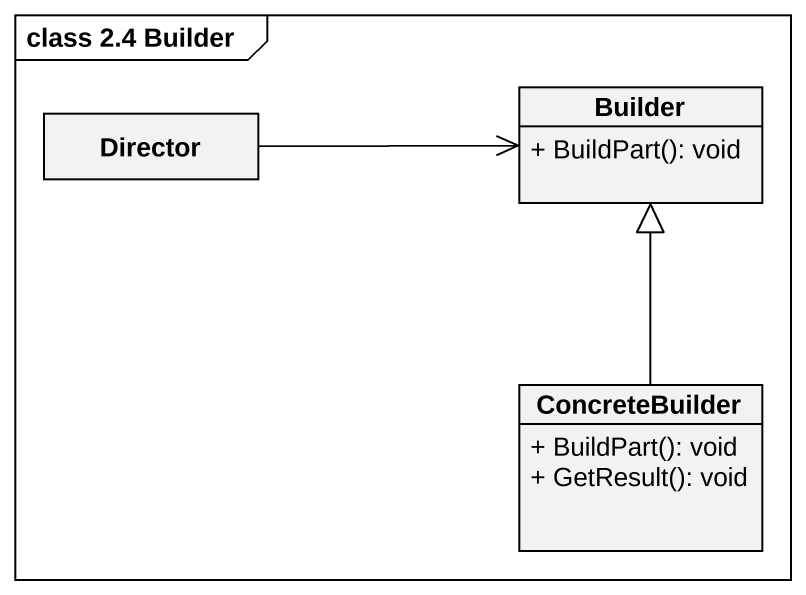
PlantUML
@startuml
mainframe class 2.4 Builder
hide circle
hide empty members
skinparam classAttributeIconSize 0
class Director
class Builder {
  + BuildPart(): void
}
class ConcreteBuilder {
  + BuildPart(): void
  + GetResult(): void
}
Director -right-> Builder
ConcreteBuilder -up-|> Builder
@enduml
